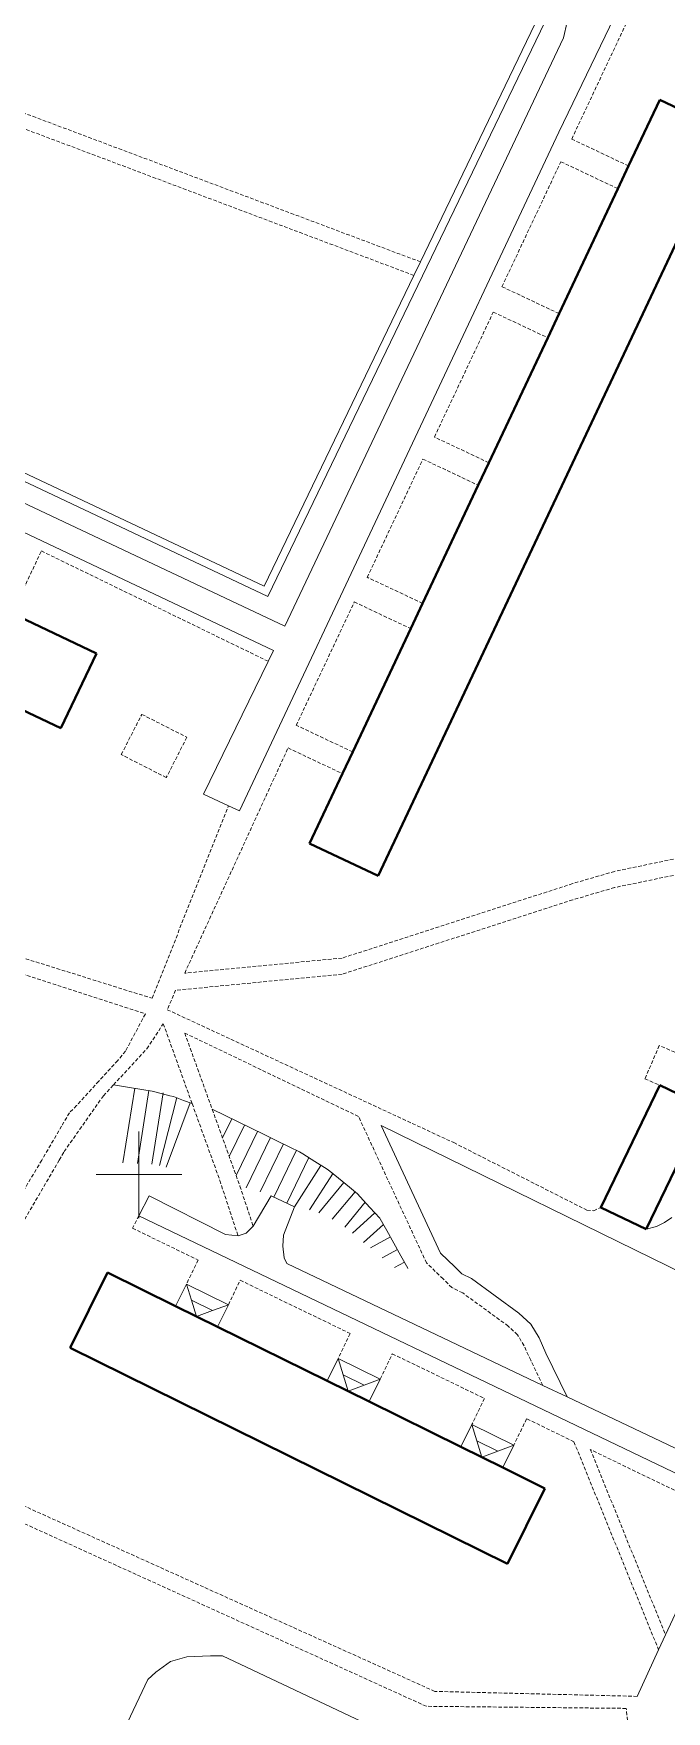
# Model space of a CAD drawing. Extents: x 1000 to 4000, y -5000 to -1000.
# Drawn here: x 2585.4 to 2673.2, y -2474.5 to -2241.7 of the extents above; entities that cross this region are included whole.
import ezdxf

# ---------------------------------------------------------------- set-up
doc = ezdxf.new("R2010")
doc.units = 0
doc.header["$MEASUREMENT"] = 0
doc.linetypes.add('DASHED', pattern=[0.75, 0.5, -0.25])
for name, color, linetype in [('1', 7, 'CONTINUOUS'), ('11', 7, 'CONTINUOUS'), ('24', 7, 'CONTINUOUS'), ('36', 7, 'CONTINUOUS'), ('37', 7, 'CONTINUOUS'), ('6', 7, 'CONTINUOUS'), ('7', 7, 'CONTINUOUS')]:
    doc.layers.add(name, color=color, linetype=linetype)

msp = doc.modelspace()

# ---------------------------------------------------------------- linework, layer by layer
at = {"layer": '1', "color": 253, "linetype": 'Continuous', "lineweight": 0}
for p, q in [((2600, -2406.06), (2600, -2394.02)), ((2605.96, -2400), (2594.04, -2400))]:
    msp.add_line(p, q, dxfattribs=at)
at = {"layer": '11', "color": 253, "linetype": 'Continuous', "lineweight": 0}
for p, q in [((2656.17, -2237.89), (2639.08, -2273.36)), ((2617.38, -2318.35), (2509.07, -2267.23)), ((2639.08, -2273.36), (2638.17, -2275.24)), ((2638.17, -2275.24), (2617.38, -2318.35)), ((2602.35, -2469.07), (2604.38, -2467.61)), ((2604.38, -2467.61), (2606.64, -2466.93)), ((2606.64, -2466.93), (2609.91, -2466.82)), ((2609.91, -2466.82), (2611.6, -2466.82)), ((2611.6, -2466.82), (2652.09, -2485.88)), ((2565.68, -2544.99), (2601.22, -2470.09)), ((2601.22, -2470.09), (2602.35, -2469.07))]:
    msp.add_line(p, q, dxfattribs=at)
at = {"layer": '24', "color": 253, "linetype": 'Continuous', "lineweight": 0}
for p, q in [((2676.22, -2218.22), (2658.26, -2255.34)), ((2620.23, -2323.91), (2658.95, -2242.25)), ((2658.95, -2242.25), (2659.42, -2240.07)), ((2658.26, -2255.34), (2613.95, -2349.54)), ((2509.76, -2271.83), (2620.23, -2323.91)), ((2618.67, -2327.31), (2522.22, -2281.68)), ((2617.95, -2328.8), (2618.67, -2327.31)), ((2608.98, -2347.22), (2617.95, -2328.8)), ((2612.42, -2348.83), (2608.98, -2347.22)), ((2613.95, -2349.54), (2612.42, -2348.83)), ((2641.84, -2410.91), (2633.61, -2393.19)), ((2633.61, -2393.19), (2679.53, -2415.7)), ((2601.41, -2402.97), (2599.97, -2405.73)), ((2612.03, -2408.34), (2601.41, -2402.97)), ((2618.34, -2402.97), (2615.85, -2407.18)), ((2621.6, -2404.5), (2618.34, -2402.97)), ((2620.07, -2408.43), (2621.6, -2404.5)), ((2599.97, -2405.73), (2675.28, -2441.84)), ((2615.85, -2407.18), (2614.9, -2408.14)), ((2671.86, -2407.23), (2670.42, -2407.6)), ((2672.95, -2406.69), (2671.86, -2407.23)), ((2673.95, -2405.99), (2672.95, -2406.69)), ((2613.75, -2408.53), (2612.03, -2408.34)), ((2614.9, -2408.14), (2613.75, -2408.53)), ((2619.97, -2409.96), (2620.07, -2408.43)), ((2620.16, -2411.59), (2619.97, -2409.96)), ((2620.54, -2412.36), (2620.16, -2411.59)), ((2643.85, -2412.82), (2641.84, -2410.91)), ((2656.06, -2429.27), (2620.54, -2412.36)), ((2644.81, -2413.78), (2643.85, -2412.82)), ((2646.15, -2414.45), (2644.81, -2413.78)), ((2652.75, -2419.24), (2646.15, -2414.45)), ((2654.38, -2420.78), (2652.75, -2419.24)), ((2655.53, -2422.69), (2654.38, -2420.78)), ((2656.49, -2424.8), (2655.53, -2422.69)), ((2659.42, -2430.87), (2656.49, -2424.8)), ((2659.42, -2430.87), (2656.06, -2429.27)), ((2678.03, -2439.72), (2659.42, -2430.87)), ((2679.48, -2450.14), (2673.1, -2463.9)), ((2673.1, -2463.9), (2672.13, -2465.99)), ((2672.13, -2465.99), (2669.15, -2472.43))]:
    msp.add_line(p, q, dxfattribs=at)
at = {"layer": '24', "color": 253, "linetype": 'DASHED', "lineweight": 0}
for p, q in [((2660.07, -2256.32), (2676.56, -2221.32)), ((2639.08, -2273.36), (2567.12, -2246.35)), ((2638.17, -2275.24), (2565.97, -2248.07)), ((2667.97, -2260.05), (2660.07, -2256.32)), ((2650.39, -2276.8), (2658.56, -2259.46)), ((2658.56, -2259.46), (2666.49, -2263.2)), ((2658.32, -2280.54), (2650.39, -2276.8)), ((2641.01, -2297.67), (2649.18, -2280.33)), ((2649.18, -2280.33), (2656.74, -2283.89)), ((2648.57, -2301.23), (2641.01, -2297.67)), ((2631.69, -2317.13), (2639.41, -2300.73)), ((2639.41, -2300.73), (2647.1, -2304.36)), ((2582.36, -2322.13), (2586.46, -2313.48)), ((2586.46, -2313.48), (2617.95, -2328.8)), ((2639.38, -2320.75), (2631.69, -2317.13)), ((2621.83, -2337.67), (2629.89, -2320.56)), ((2629.89, -2320.56), (2637.73, -2324.26)), ((2597.55, -2341.74), (2600.4, -2336.15)), ((2600.4, -2336.15), (2606.65, -2339.33)), ((2629.67, -2341.36), (2621.83, -2337.67)), ((2606.65, -2339.33), (2603.8, -2344.93)), ((2603.8, -2344.93), (2597.55, -2341.74)), ((2606.35, -2372.07), (2620.69, -2340.82)), ((2620.69, -2340.82), (2628.25, -2344.38)), ((2601.83, -2375.56), (2612.42, -2348.83)), ((2694.75, -2351.98), (2666.02, -2357.94)), ((2694.75, -2354.23), (2666.02, -2360.19)), ((2666.02, -2357.94), (2660.21, -2359.64)), ((2553.5, -2360.43), (2601.83, -2375.56)), ((2660.21, -2359.64), (2628.21, -2369.97)), ((2666.02, -2360.19), (2660.21, -2361.89)), ((2660.21, -2361.89), (2628.21, -2372.22)), ((2563.06, -2365.44), (2600.89, -2377.72)), ((2628.21, -2369.97), (2606.35, -2372.07)), ((2628.21, -2372.22), (2605.09, -2374.44)), ((2605.09, -2374.44), (2603.93, -2377.14)), ((2603.93, -2377.14), (2643.69, -2395.59)), ((2600.89, -2377.72), (2598.14, -2382.88)), ((2601.09, -2382.57), (2603.38, -2379.09)), ((2603.38, -2379.09), (2607.38, -2390.17)), ((2630.47, -2391.95), (2606.35, -2380.38)), ((2606.35, -2380.38), (2610.17, -2390.96)), ((2597.05, -2384.2), (2594.42, -2387.05)), ((2596.45, -2387.58), (2601.09, -2382.57)), ((2598.14, -2382.88), (2597.05, -2384.2)), ((2672.22, -2382.11), (2670.23, -2386.73)), ((2682.65, -2386.6), (2672.22, -2382.11)), ((2594.42, -2387.05), (2591.35, -2390.45)), ((2595.06, -2389.08), (2596.45, -2387.58)), ((2670.23, -2386.73), (2672.28, -2387.61)), ((2589.61, -2396.84), (2595.06, -2389.08)), ((2591.35, -2390.45), (2590.36, -2391.44)), ((2607.38, -2390.17), (2611.23, -2400.84)), ((2610.17, -2390.96), (2614.01, -2401.62)), ((2589.26, -2393.3), (2586.52, -2398.02)), ((2590.36, -2391.44), (2589.26, -2393.3)), ((2639.92, -2412.29), (2630.47, -2391.95)), ((2643.69, -2395.59), (2662.19, -2404.97)), ((2586.52, -2398.02), (2583.34, -2403.29)), ((2583.78, -2406.87), (2588.93, -2398.01)), ((2588.93, -2398.01), (2589.61, -2396.84)), ((2611.23, -2400.84), (2613.75, -2408.53)), ((2614.01, -2401.62), (2615.85, -2407.18)), ((2662.19, -2404.97), (2663.12, -2405.04)), ((2663.12, -2405.04), (2664.12, -2404.57)), ((2599.97, -2405.73), (2599.11, -2407.47)), ((2599.11, -2407.47), (2608.22, -2411.88)), ((2608.22, -2411.88), (2606.58, -2415.22)), ((2642.22, -2414.49), (2639.92, -2412.29)), ((2643.43, -2415.7), (2642.22, -2414.49)), ((2612.41, -2418.09), (2614.05, -2414.69)), ((2614.05, -2414.69), (2629.32, -2422.08)), ((2644.94, -2416.45), (2643.43, -2415.7)), ((2651.26, -2421.04), (2644.94, -2416.45)), ((2652.55, -2422.25), (2651.26, -2421.04)), ((2629.32, -2422.08), (2627.65, -2425.54)), ((2653.46, -2423.77), (2652.55, -2422.25)), ((2654.38, -2425.79), (2653.46, -2423.77)), ((2633.48, -2428.41), (2635.17, -2424.9)), ((2635.17, -2424.9), (2647.96, -2431.08)), ((2656.06, -2429.27), (2654.38, -2425.79)), ((2647.96, -2431.08), (2646.21, -2434.69)), ((2653.81, -2433.91), (2652.04, -2437.56)), ((2660.38, -2437.09), (2653.81, -2433.91)), ((2660.38, -2437.09), (2672.13, -2465.99)), ((2662.65, -2438.18), (2673.1, -2463.9)), ((2674.32, -2443.82), (2662.65, -2438.18)), ((2641.07, -2471.74), (2572.96, -2441.01)), ((2639.88, -2473.81), (2572.27, -2443.09)), ((2669.15, -2472.43), (2641.07, -2471.74)), ((2667.64, -2474.1), (2639.88, -2473.81)), ((2668.12, -2478.77), (2667.64, -2474.1))]:
    msp.add_line(p, q, dxfattribs=at)
at = {"layer": '36', "color": 253, "linetype": 'Continuous', "lineweight": 0}
for p, q in [((2596.45, -2387.58), (2598.43, -2387.89)), ((2597.78, -2398.4), (2599.41, -2388.05)), ((2598.43, -2387.89), (2600.4, -2388.2)), ((2599.79, -2398.49), (2601.39, -2388.36)), ((2600.4, -2388.2), (2601.82, -2388.43)), ((2601.8, -2398.58), (2603.37, -2388.67)), ((2601.82, -2388.43), (2602.37, -2388.57)), ((2602.37, -2388.57), (2604.3, -2389.07)), ((2602.83, -2398.78), (2605.27, -2389.32)), ((2603.79, -2398.97), (2607.13, -2390.07)), ((2604.3, -2389.07), (2604.78, -2389.19)), ((2604.78, -2389.19), (2606.19, -2389.72)), ((2606.19, -2389.72), (2607.38, -2390.17)), ((2610.17, -2390.96), (2611.97, -2391.84)), ((2611.59, -2394.9), (2612.87, -2392.27)), ((2611.97, -2391.84), (2613.77, -2392.71)), ((2612.54, -2397.53), (2614.66, -2393.15)), ((2613.77, -2392.71), (2615.57, -2393.58)), ((2615.57, -2393.58), (2617.36, -2394.46)), ((2613.48, -2400.16), (2616.46, -2394.02)), ((2614.88, -2401.86), (2618.26, -2394.89)), ((2616.84, -2402.41), (2620.06, -2395.77)), ((2617.36, -2394.46), (2619.16, -2395.33)), ((2619.16, -2395.33), (2620.96, -2396.2)), ((2618.7, -2403.14), (2621.86, -2396.64)), ((2620.51, -2403.99), (2623.58, -2397.67)), ((2620.96, -2396.2), (2622.3, -2396.86)), ((2622.3, -2396.86), (2622.73, -2397.13)), ((2622.73, -2397.13), (2624.42, -2398.2)), ((2624.42, -2398.2), (2626.11, -2399.28)), ((2621.59, -2404.5), (2625.26, -2398.74)), ((2623.69, -2404.93), (2626.95, -2399.82)), ((2626.11, -2399.28), (2626.51, -2399.54)), ((2626.51, -2399.54), (2627.68, -2400.51)), ((2627.68, -2400.51), (2629.22, -2401.78)), ((2624.99, -2405.33), (2628.45, -2401.14)), ((2626.84, -2406.23), (2630, -2402.41)), ((2629.22, -2401.78), (2630.34, -2402.7)), ((2630.34, -2402.7), (2630.72, -2403.11)), ((2628.56, -2407.3), (2631.4, -2403.86)), ((2629.63, -2408.17), (2632.74, -2405.32)), ((2630.72, -2403.11), (2632.07, -2404.58)), ((2632.07, -2404.58), (2633.42, -2406.06)), ((2631.19, -2409.45), (2633.94, -2406.94)), ((2633.42, -2406.06), (2633.5, -2406.15)), ((2633.5, -2406.15), (2634.41, -2407.79)), ((2632.12, -2410.2), (2634.9, -2408.66)), ((2634.41, -2407.79), (2635.38, -2409.54)), ((2635.38, -2409.54), (2636.35, -2411.29)), ((2633.78, -2411.57), (2635.87, -2410.41)), ((2635.45, -2412.93), (2636.84, -2412.16)), ((2636.35, -2411.29), (2637.32, -2413.03)), ((2637.32, -2413.03), (2637.33, -2413.05))]:
    msp.add_line(p, q, dxfattribs=at)
at = {"layer": '37', "color": 253, "linetype": 'Continuous', "lineweight": 0}
for p, q in [((2617.9, -2319.81), (2657.64, -2237.39)), ((2507.69, -2267.8), (2617.9, -2319.81))]:
    msp.add_line(p, q, dxfattribs=at)
at = {"layer": '6', "color": 253, "linetype": 'Continuous', "lineweight": 40}
for p, q in [((2672.29, -2250.88), (2667.97, -2260.05)), ((2681.8, -2255.36), (2672.29, -2250.88)), ((2633.19, -2358.55), (2681.8, -2255.36)), ((2667.97, -2260.05), (2666.49, -2263.2)), ((2666.49, -2263.2), (2658.32, -2280.54)), ((2658.32, -2280.54), (2656.74, -2283.89)), ((2656.74, -2283.89), (2648.57, -2301.23)), ((2589.18, -2338.08), (2507.51, -2299.35)), ((2648.57, -2301.23), (2647.1, -2304.36)), ((2647.1, -2304.36), (2639.38, -2320.75)), ((2639.38, -2320.75), (2637.73, -2324.26)), ((2582.36, -2322.13), (2594.11, -2327.69)), ((2637.73, -2324.26), (2629.67, -2341.36)), ((2594.11, -2327.69), (2589.18, -2338.08)), ((2629.67, -2341.36), (2628.25, -2344.38)), ((2628.25, -2344.38), (2623.69, -2354.07)), ((2623.69, -2354.07), (2633.19, -2358.55)), ((2672.28, -2387.61), (2664.12, -2404.57)), ((2678.58, -2390.64), (2672.28, -2387.61)), ((2670.42, -2407.6), (2678.58, -2390.64)), ((2664.12, -2404.57), (2670.42, -2407.6)), ((2590.46, -2424.07), (2595.63, -2413.6)), ((2595.63, -2413.6), (2605.07, -2418.27)), ((2605.07, -2418.27), (2607.99, -2419.71)), ((2607.99, -2419.71), (2610.9, -2421.14)), ((2610.9, -2421.14), (2626.11, -2428.65)), ((2651.16, -2454.04), (2590.46, -2424.07)), ((2626.11, -2428.65), (2629.02, -2430.09)), ((2629.02, -2430.09), (2631.94, -2431.53)), ((2631.94, -2431.53), (2644.67, -2437.82)), ((2644.67, -2437.82), (2647.59, -2439.26)), ((2647.59, -2439.26), (2650.5, -2440.69)), ((2650.5, -2440.69), (2656.32, -2443.57)), ((2656.32, -2443.57), (2651.16, -2454.04))]:
    msp.add_line(p, q, dxfattribs=at)
at = {"layer": '7', "color": 253, "linetype": 'Continuous', "lineweight": 0}
for p, q in [((2606.58, -2415.22), (2605.07, -2418.27)), ((2612.41, -2418.09), (2606.58, -2415.22)), ((2606.58, -2415.22), (2607.28, -2417.46)), ((2607.28, -2417.46), (2610.2, -2418.9)), ((2607.28, -2417.46), (2607.99, -2419.71)), ((2607.99, -2419.71), (2610.2, -2418.9)), ((2610.2, -2418.9), (2612.41, -2418.09)), ((2610.9, -2421.14), (2612.41, -2418.09)), ((2607.99, -2419.71), (2607.99, -2419.71)), ((2627.65, -2425.54), (2626.11, -2428.65)), ((2633.48, -2428.41), (2627.65, -2425.54)), ((2627.65, -2425.54), (2628.34, -2427.81)), ((2628.34, -2427.81), (2631.25, -2429.25)), ((2628.34, -2427.81), (2629.02, -2430.09)), ((2631.25, -2429.25), (2633.48, -2428.41)), ((2631.94, -2431.53), (2633.48, -2428.41)), ((2629.02, -2430.09), (2631.25, -2429.25)), ((2629.02, -2430.09), (2629.02, -2430.09)), ((2646.21, -2434.69), (2644.67, -2437.82)), ((2652.04, -2437.56), (2646.21, -2434.69)), ((2646.21, -2434.69), (2646.9, -2436.97)), ((2646.9, -2436.97), (2649.82, -2438.41)), ((2646.9, -2436.97), (2647.59, -2439.26)), ((2649.82, -2438.41), (2652.04, -2437.56)), ((2650.5, -2440.69), (2652.04, -2437.56)), ((2647.59, -2439.26), (2649.82, -2438.41)), ((2647.59, -2439.26), (2647.59, -2439.26))]:
    msp.add_line(p, q, dxfattribs=at)

doc.saveas('drawing.dxf')
